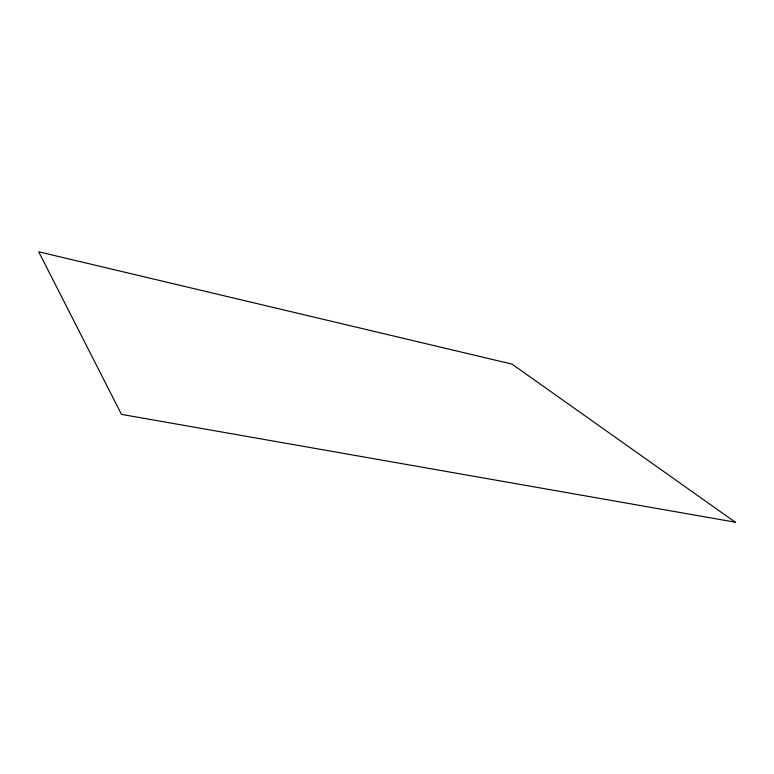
<?xml version="1.0" encoding="UTF-8"?>
<svg xmlns="http://www.w3.org/2000/svg" width="774" height="774" viewBox="0 0 774 774"><rect width="100%" height="100%" fill="white"/><g stroke="black" fill="none" stroke-linecap="round" stroke-linejoin="round"><path stroke-width="1.16" d="M735.3 522.208L121.479 414.39L38.7 251.792L512.001 364.109L735.3 522.208"/></g></svg>
